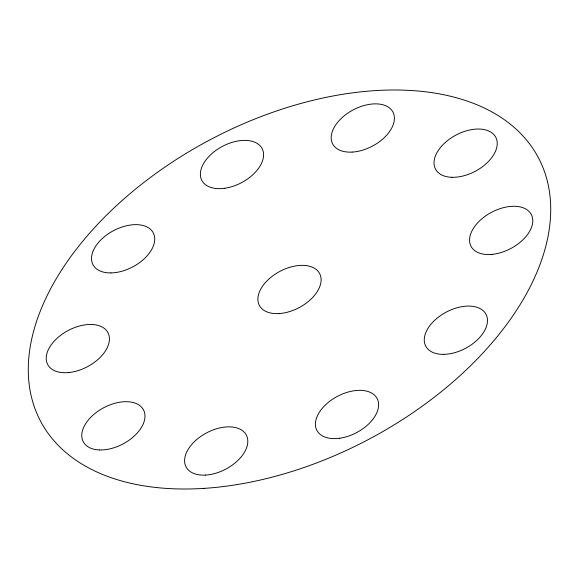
<?xml version="1.0" encoding="UTF-8"?>
<svg xmlns="http://www.w3.org/2000/svg" width="579" height="579" viewBox="0 0 579 579"><rect width="100%" height="100%" fill="white"/><g stroke="black" fill="none" stroke-linecap="round" stroke-linejoin="round"><path stroke-width="0.87" d="M278.832 313.586A34.081 20.511 -27.9 0 0 320.607 276.017A34.081 20.511 -27.9 0 0 269.061 278.897A34.081 20.511 -27.9 0 0 278.832 313.586M203.96 488.379A281.626 169.488 -27.9 0 0 546.026 176.349A281.626 169.488 -27.9 0 0 118.521 203.772A281.626 169.488 -27.9 0 0 203.96 488.379M205.531 475.084A34.081 20.511 -27.9 0 0 247.305 437.521A34.081 20.511 -27.9 0 0 195.76 440.395A34.081 20.511 -27.9 0 0 205.531 475.084M99.653 449.955A34.081 20.511 -27.9 0 0 144.902 414.521A34.081 20.511 -27.9 0 0 95.571 413.015A34.081 20.511 -27.9 0 0 99.653 449.955M68.727 372.558A34.081 20.511 -27.9 0 0 108.591 334.083A34.081 20.511 -27.9 0 0 56.156 339.135A34.081 20.511 -27.9 0 0 68.727 372.558M110.915 272.919A34.081 20.511 -27.9 0 0 154.484 236.362A34.081 20.511 -27.9 0 0 103.988 237.05A34.081 20.511 -27.9 0 0 110.915 272.919M224.478 188.298A34.081 20.511 -27.9 0 0 262.323 149.02A34.081 20.511 -27.9 0 0 209.135 156.243A34.081 20.511 -27.9 0 0 224.478 188.298M352.133 152.089A34.081 20.511 -27.9 0 0 393.908 114.519A34.081 20.511 -27.9 0 0 342.37 117.392A34.081 20.511 -27.9 0 0 352.133 152.089M451.902 177.297A34.081 20.511 -27.9 0 0 497.151 141.855A34.081 20.511 -27.9 0 0 447.82 140.357A34.081 20.511 -27.9 0 0 451.902 177.297M492.078 254.376A34.081 20.511 -27.9 0 0 531.942 215.902A34.081 20.511 -27.9 0 0 479.506 220.954A34.081 20.511 -27.9 0 0 492.078 254.376M443.659 354.362A34.081 20.511 -27.9 0 0 487.229 317.806A34.081 20.511 -27.9 0 0 436.725 318.493A34.081 20.511 -27.9 0 0 443.659 354.362M339.518 438.26A34.081 20.511 -27.9 0 0 377.363 398.982A34.081 20.511 -27.9 0 0 324.175 406.197A34.081 20.511 -27.9 0 0 339.518 438.26"/></g></svg>
